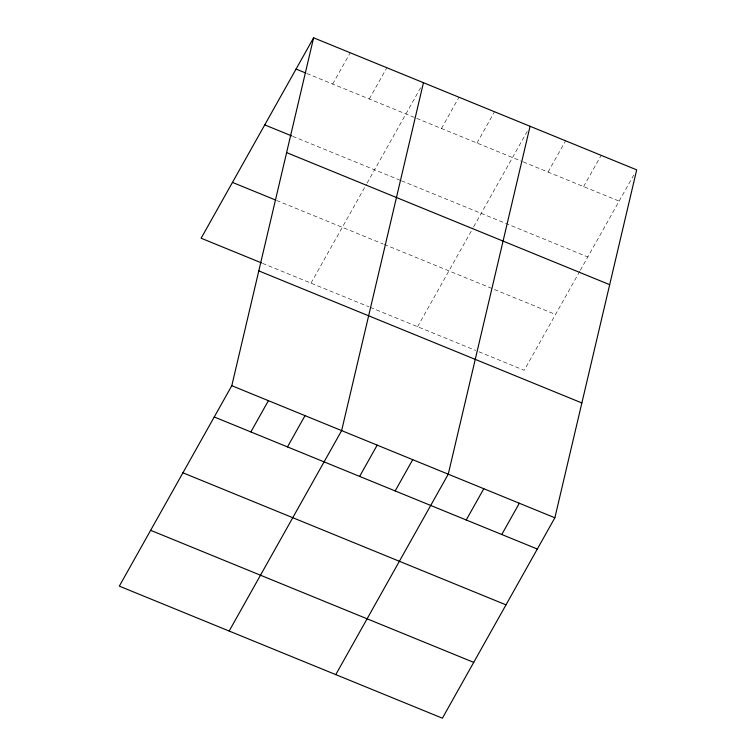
<?xml version="1.0" encoding="UTF-8"?>
<svg xmlns="http://www.w3.org/2000/svg" width="756" height="756" viewBox="0 0 756 756"><rect width="100%" height="100%" fill="white"/><g stroke="black" fill="none" stroke-linecap="round" stroke-linejoin="round"><path stroke-width="0.57" stroke-dasharray="3.78 2.83" d="M332.678 84.029L350.226 52.769M369.297 98.998L386.836 67.738M310.981 283.131L366.509 184.171M367.085 183.141L420.62 87.743M441.447 128.492L458.986 97.231M476.989 143.016L494.528 111.756M417.595 326.715L473.124 227.754M473.7 226.724L527.234 131.327M548.062 172.075L565.601 140.814M583.604 186.6L601.143 155.339M579.739 271.328L524.201 370.298L476.819 350.926M580.315 270.308L633.849 174.91M306.832 73.464L415.602 117.927M416.679 118.371L522.216 161.51M523.294 161.945L619.136 201.124M292.733 136.335L400.425 180.353M401.502 180.797L587.809 256.955M276.611 200.453L383.226 244.037M384.303 244.471L555.537 314.468M262.512 263.324L369.126 306.898M370.204 307.342L475.741 350.482"/><path stroke-width="1.13" d="M231.799 385.702L313.608 37.8L636.684 169.864L554.866 517.775L442.392 718.2L119.316 586.136L231.799 385.702L554.866 517.775M423.454 82.706L341.636 430.608L229.162 631.033M530.069 126.28L448.251 474.192L335.777 674.617M313.608 37.8L201.134 238.225L261.434 262.88M250.869 431.941L268.408 400.671M287.478 446.9L305.027 415.639M359.639 476.393L377.178 445.133M395.171 490.927L412.719 459.667M466.244 519.977L483.793 488.716M501.786 534.501L519.334 503.241M296.059 69.061L305.755 73.02M264.732 124.891L291.655 135.891M286.609 152.608L609.686 284.672M232.461 182.404L275.534 200.009M258.798 270.894L581.865 402.957M214.25 416.972L537.327 549.036M182.924 472.793L506 604.857M150.642 530.315L473.719 662.379"/></g></svg>
